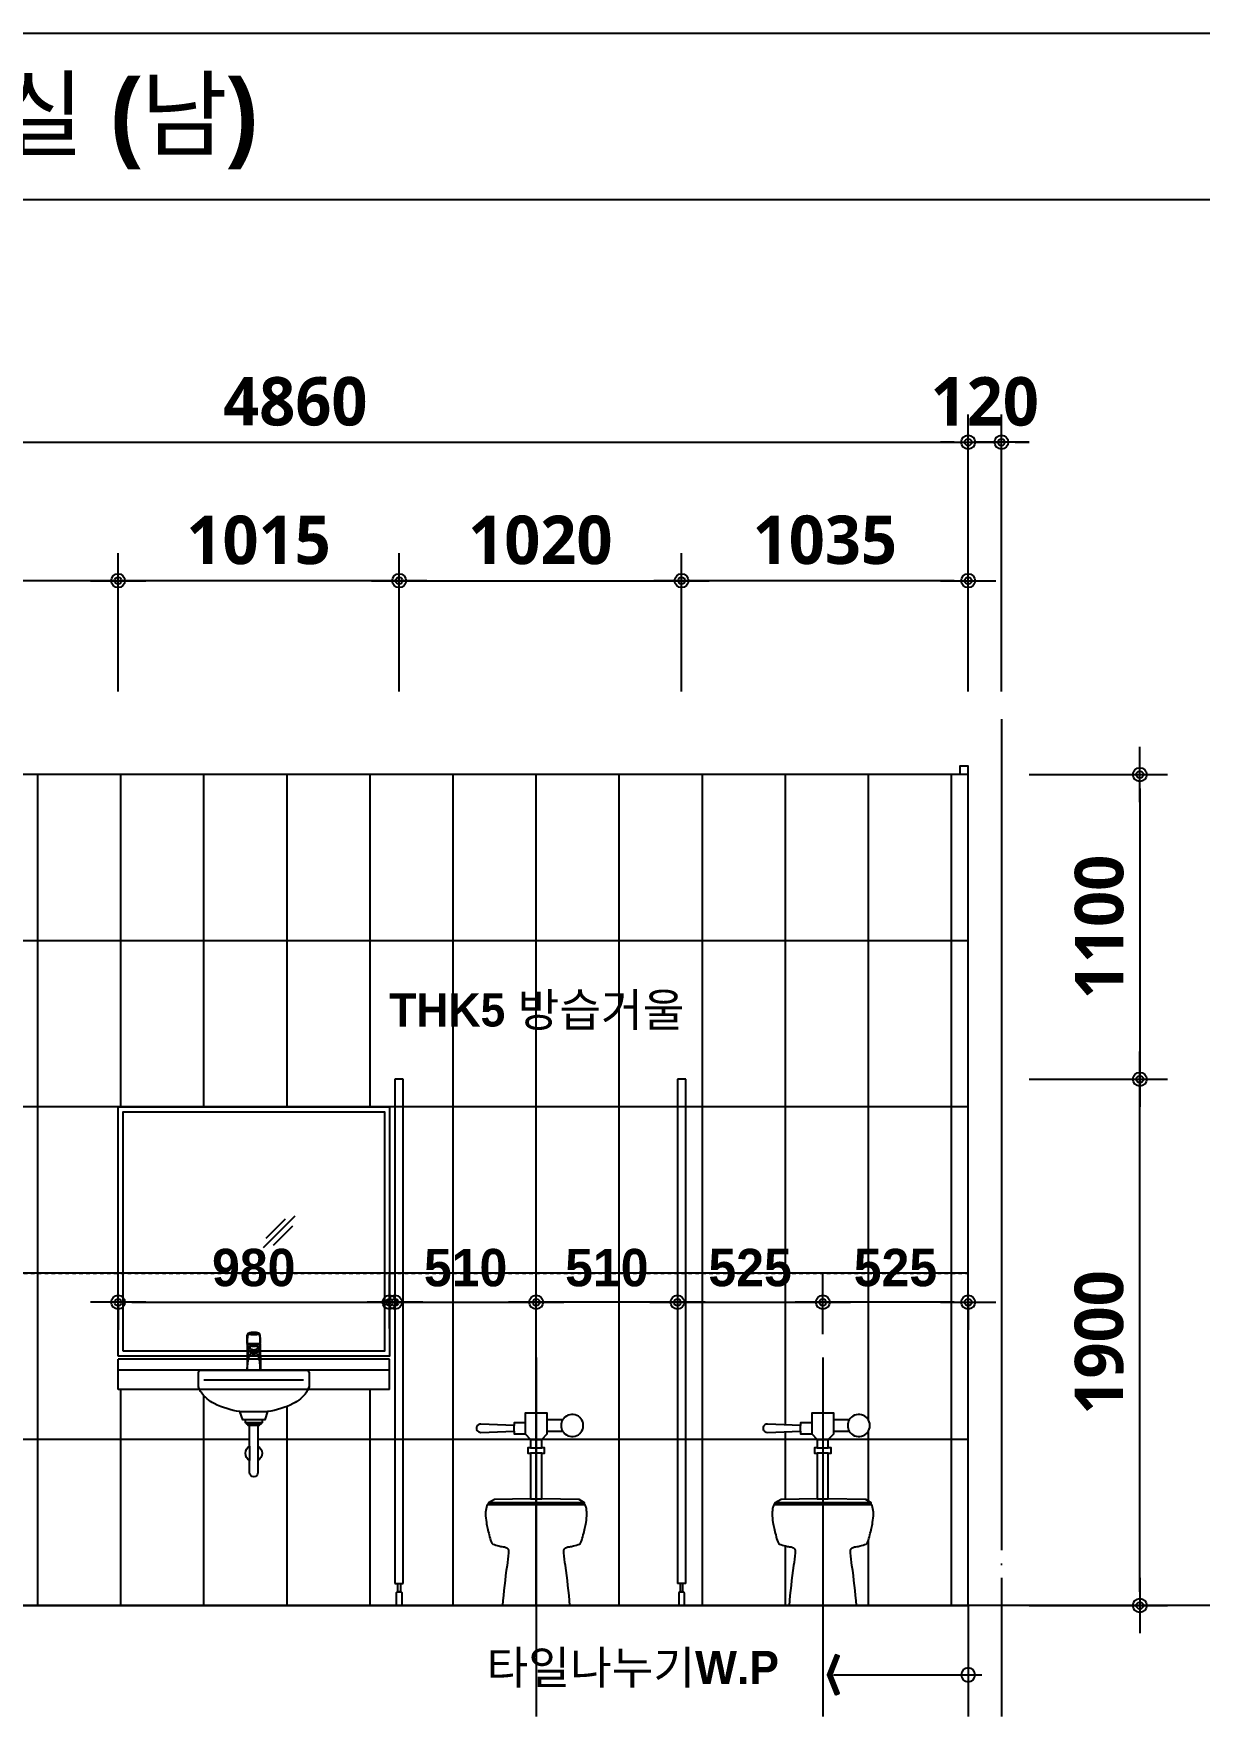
# Model space of a CAD drawing. Header units: millimetres. Extents: x 0 to 336000, y 0 to 30768.
# Drawn here: x 233006 to 237216, y 15250 to 21325 of the extents above; entities that cross this region are included whole.
import ezdxf
from ezdxf.enums import TextEntityAlignment as Align

# ---------------------------------------------------------------- set-up
doc = ezdxf.new("R2010")
doc.units = ezdxf.units.MM
doc.header["$LTSCALE"] = 50
doc.linetypes.add('CEN', pattern=[62, 60, -1, 0, -1])
doc.linetypes.add('HID', pattern=[0.5, 0.25, -0.25])
doc.layers.get('Defpoints').update_dxf_attribs({"color": 153})
for name, color, linetype in [('A-ANNO-DIM', 4, 'Continuous'), ('A-ANNO-GRA1', 7, 'Continuous'), ('A-ANNO-LEAD', 4, 'Continuous'), ('A-ANNO-SYMB', 7, 'Continuous'), ('A-ANNO-TEXT1', 7, 'Continuous'), ('A-CEN', 1, 'CEN'), ('A-FLOR-TOIL-ELE2', 4, 'Continuous'), ('A-FLOR-TOIL-TILE', 8, 'Continuous'), ('A-ST-AXIS-DIM', 7, 'Continuous'), ('CEN', 1, 'Continuous'), ('ELE2', 3, 'Continuous'), ('FUR', 4, 'Continuous'), ('HAT', 5, 'Continuous'), ('HID', 7, 'HID'), ('TO', 4, 'Continuous')]:
    doc.layers.add(name, color=color, linetype=linetype)
doc.layers.add('G(그리드1)', color=185, linetype='Continuous', plot=False)
doc.styles.add('2020음성 1차', font='나눔고딕Bold.ttf')
doc.styles.add('SH_진천_나눔', font='')
doc.styles.get('SH_진천_나눔').set_extended_font_data('NanumGothic', bold=True)
doc.dimstyles.new('SHP 50', dxfattribs={"dimscale": 50, "dimtxt": 3.5, "dimasz": 1, "dimexe": 2, "dimexo": 2, "dimgap": 1, "dimtad": 1, "dimdec": 0, "dimzin": 0, "dimdsep": 46, "dimtxsty": 'SH_진천_나눔', "dimblk": 'DIMDOT', "dimcen": 0.09, "dimclrd": 256, "dimclre": 256, "dimclrt": 3, "dimadec": 0, "dimazin": 1, "dimtfac": 1, "dimtdec": 0, "dimtix": 1, "dimtmove": 2, "dimatfit": 0, "dimldrblk": 'DIMDOT', "dimfxl": 1, "dimtolj": 1, "dimtzin": 0, "dimlwd": -1, "dimlwe": -1, "dimarcsym": 0})
doc.dimstyles.new('SHP 50내부', dxfattribs={"dimscale": 50, "dimtxt": 2.7, "dimasz": 1, "dimexe": 2, "dimexo": 2, "dimgap": 1, "dimtad": 1, "dimdec": 0, "dimzin": 0, "dimdsep": 46, "dimtxsty": '2020음성 1차', "dimblk": 'DIMDOT', "dimcen": 0.09, "dimclrd": 256, "dimclre": 256, "dimclrt": 3, "dimadec": 0, "dimazin": 1, "dimtfac": 1, "dimtdec": 0, "dimtix": 1, "dimtmove": 2, "dimatfit": 0, "dimldrblk": 'DIMDOT', "dimfxl": 1, "dimtolj": 1, "dimtzin": 0, "dimlwd": -1, "dimlwe": -1, "dimarcsym": 0})

# ---------------------------------------------------------------- blocks, each defined once
blk = doc.blocks.new('DIMDOT')
at = {"color": 0}
blk.add_line((-2, 0), (2, 0), dxfattribs=at)
for radius in [0.5, 0.25]:
    blk.add_circle((0, 0), radius, dxfattribs=at)
blk = doc.blocks.new('*D22283')
at = {"layer": 'A-ST-AXIS-DIM'}
for p, q in [((231521.3, 18950), (231521.3, 19950)), ((236381.3, 18950), (236381.3, 19950)), ((231571.3, 19850), (236331.3, 19850))]:
    blk.add_line(p, q, dxfattribs=at)
at = {"layer": 'Defpoints', "color": 0}
for p in [(236381.3, 19850), (231521.3, 18850), (236381.3, 18850)]:
    blk.add_point(p, dxfattribs=at)
at = {"layer": 'A-ST-AXIS-DIM', "linetype": 'ByBlock', "xscale": 50, "yscale": 50, "zscale": 50, "rotation": 180}
blk.add_blockref('DIMDOT', (231521.3, 19850), dxfattribs=at)
at = {"layer": 'A-ST-AXIS-DIM', "linetype": 'ByBlock', "xscale": 50, "yscale": 50, "zscale": 50}
blk.add_blockref('DIMDOT', (236381.3, 19850), dxfattribs=at)
at = {"layer": 'A-ST-AXIS-DIM', "color": 3, "insert": (233951.3, 19996.6), "char_height": 175, "attachment_point": 5, "style": 'SH_진천_나눔'}
blk.add_mtext('\\A1;4860', dxfattribs=at)
blk = doc.blocks.new('*D22284')
at = {"layer": 'A-ST-AXIS-DIM'}
for p, q in [((236381.3, 18950), (236381.3, 19950)), ((236501.3, 18950), (236501.3, 19950)), ((236331.3, 19850), (236281.3, 19850)), ((236381.3, 19850), (236501.3, 19850)), ((236551.3, 19850), (236601.3, 19850))]:
    blk.add_line(p, q, dxfattribs=at)
at = {"layer": 'Defpoints', "color": 0}
for p in [(236501.3, 19850), (236381.3, 18850), (236501.3, 18850)]:
    blk.add_point(p, dxfattribs=at)
at = {"layer": 'A-ST-AXIS-DIM', "linetype": 'ByBlock', "xscale": 50, "yscale": 50, "zscale": 50}
blk.add_blockref('DIMDOT', (236381.3, 19850), dxfattribs=at)
at = {"layer": 'A-ST-AXIS-DIM', "linetype": 'ByBlock', "xscale": 50, "yscale": 50, "zscale": 50, "rotation": 180}
blk.add_blockref('DIMDOT', (236501.3, 19850), dxfattribs=at)
at = {"layer": 'A-ST-AXIS-DIM', "color": 3, "insert": (236441.3, 19996.2), "char_height": 175, "attachment_point": 5, "style": 'SH_진천_나눔'}
blk.add_mtext('\\A1;120', dxfattribs=at)
blk = doc.blocks.new('*D22288')
at = {"layer": 'A-ST-AXIS-DIM'}
for p, q in [((236601.3, 17550), (237101.3, 17550)), ((237001.3, 15700), (237001.3, 17500)), ((236601.3, 15650), (237101.3, 15650))]:
    blk.add_line(p, q, dxfattribs=at)
at = {"layer": 'Defpoints', "color": 0}
for p in [(236501.3, 17550), (237001.3, 17550), (236501.3, 15650)]:
    blk.add_point(p, dxfattribs=at)
at = {"layer": 'A-ST-AXIS-DIM', "linetype": 'ByBlock', "xscale": 50, "yscale": 50, "zscale": 50}
for p, rotation in [((237001.3, 17550), 90), ((237001.3, 15650), 270)]:
    blk.add_blockref('DIMDOT', p, dxfattribs=dict(at, rotation=rotation))
at = {"layer": 'A-ST-AXIS-DIM', "color": 3, "insert": (236854.7, 16600), "char_height": 175, "attachment_point": 5, "rotation": 90, "style": 'SH_진천_나눔'}
blk.add_mtext('\\A1;1900', dxfattribs=at)
blk = doc.blocks.new('*D22289')
at = {"layer": 'A-ST-AXIS-DIM'}
for p, q in [((236601.3, 18650), (237101.3, 18650)), ((237001.3, 18600), (237001.3, 17600)), ((236601.3, 17550), (237101.3, 17550))]:
    blk.add_line(p, q, dxfattribs=at)
at = {"layer": 'Defpoints', "color": 0}
for p in [(236501.3, 18650), (236501.3, 17550), (237001.3, 17550)]:
    blk.add_point(p, dxfattribs=at)
at = {"layer": 'A-ST-AXIS-DIM', "linetype": 'ByBlock', "xscale": 50, "yscale": 50, "zscale": 50}
for p, rotation in [((237001.3, 18650), 90), ((237001.3, 17550), 270)]:
    blk.add_blockref('DIMDOT', p, dxfattribs=dict(at, rotation=rotation))
at = {"layer": 'A-ST-AXIS-DIM', "color": 3, "insert": (236855.3, 18100), "char_height": 175, "attachment_point": 5, "rotation": 90, "style": 'SH_진천_나눔'}
blk.add_mtext('\\A1;1100', dxfattribs=at)
blk = doc.blocks.new('*D22290')
at = {"layer": 'A-ST-AXIS-DIM'}
for p, q in [((231521.3, 18950), (231521.3, 19450)), ((233311.2, 18950), (233311.2, 19450)), ((233261.2, 19350), (231571.3, 19350))]:
    blk.add_line(p, q, dxfattribs=at)
at = {"layer": 'Defpoints', "color": 0}
for p in [(231521.3, 19350), (231521.3, 18850), (233311.2, 18850)]:
    blk.add_point(p, dxfattribs=at)
at = {"layer": 'A-ST-AXIS-DIM', "linetype": 'ByBlock', "xscale": 50, "yscale": 50, "zscale": 50, "rotation": 180}
blk.add_blockref('DIMDOT', (231521.3, 19350), dxfattribs=at)
at = {"layer": 'A-ST-AXIS-DIM', "linetype": 'ByBlock', "xscale": 50, "yscale": 50, "zscale": 50}
blk.add_blockref('DIMDOT', (233311.2, 19350), dxfattribs=at)
at = {"layer": 'A-ST-AXIS-DIM', "color": 3, "insert": (232416.2, 19496.6), "char_height": 175, "attachment_point": 5, "style": 'SH_진천_나눔'}
blk.add_mtext('\\A1;1790', dxfattribs=at)
blk = doc.blocks.new('*D22291')
at = {"layer": 'A-ST-AXIS-DIM'}
for p, q in [((235346.3, 18950), (235346.3, 19450)), ((236381.3, 18950), (236381.3, 19450)), ((236331.3, 19350), (235396.3, 19350))]:
    blk.add_line(p, q, dxfattribs=at)
at = {"layer": 'Defpoints', "color": 0}
for p in [(235346.3, 19350), (235346.3, 18850), (236381.3, 18850)]:
    blk.add_point(p, dxfattribs=at)
at = {"layer": 'A-ST-AXIS-DIM', "linetype": 'ByBlock', "xscale": 50, "yscale": 50, "zscale": 50, "rotation": 180}
blk.add_blockref('DIMDOT', (235346.3, 19350), dxfattribs=at)
at = {"layer": 'A-ST-AXIS-DIM', "linetype": 'ByBlock', "xscale": 50, "yscale": 50, "zscale": 50}
blk.add_blockref('DIMDOT', (236381.3, 19350), dxfattribs=at)
at = {"layer": 'A-ST-AXIS-DIM', "color": 3, "insert": (235863.8, 19496.6), "char_height": 175, "attachment_point": 5, "style": 'SH_진천_나눔'}
blk.add_mtext('\\A1;1035', dxfattribs=at)
blk = doc.blocks.new('ARROWX')
blk.add_lwpolyline([(-0.2, -0.5), (-0.293, -0.463), (-0.108, 0), (-0.293, 0.463), (-0.2, 0.5), (0, 0)], close=True)
for points in [[(-0.2, 0.5), (-0.293, 0.463), (0, 0), (-0.108, 0)], [(0, 0), (-0.108, 0), (-0.2, -0.5), (-0.293, -0.463)]]:
    blk.add_solid(points)
blk = doc.blocks.new('_CIDOTB')
at = {"color": 0, "linetype": 'ByBlock'}
blk.add_line((2, 0), (-1, 0), dxfattribs=at)
blk.add_circle((0, 0), 0.5, dxfattribs=at)
blk = doc.blocks.new('레버형 수도꼭지')
at = {"layer": 'TO'}
h = blk.add_hatch(dxfattribs=at)
h.set_pattern_fill('ANSI37', color=256, scale=10, style=0)
h.set_pattern_definition([(45, (123210.5049, 58331.802), (-0.8838834765, 0.8838834765), []), (135, (123210.5049, 58331.802), (-0.8838834765, -0.8838834765), [])])
edge = h.paths.add_edge_path()
edge.add_ellipse((-228340.9, -110347.7), major_axis=(14.3, 0), ratio=0.258819, start_angle=22.72884, end_angle=90, ccw=False)
edge.add_ellipse((-228340.9, -110344.9), major_axis=(14.3, 0), ratio=0.258819, start_angle=270, end_angle=337.27116, ccw=False)
edge.add_line((-228340.9, -110348.6), (-228340.9, -110344))
edge = h.paths.add_edge_path()
edge.add_ellipse((-228340.9, -110347.7), major_axis=(14.3, 0), ratio=0.258819, start_angle=90, end_angle=157.27116, ccw=False)
edge.add_line((-228340.9, -110344), (-228340.9, -110348.6))
edge.add_ellipse((-228340.9, -110344.9), major_axis=(14.3, 0), ratio=0.258819, start_angle=202.72884, end_angle=270, ccw=False)
for p, q in [((-228374.4, -110299.8), (-228375.2, -110435.5)), ((-228374.4, -110297.5), (-228374.4, -110260.3)), ((-228374.4, -110297.5), (-228307.3, -110297.5)), ((-228374.4, -110299.8), (-228307.3, -110299.8)), ((-228307.3, -110297.5), (-228307.3, -110260.3)), ((-228307.3, -110299.8), (-228306.6, -110435.5)), ((-228361.3, -110309.9), (-228361.3, -110311.5)), ((-228358, -110335.9), (-228358, -110344.3)), ((-228356.5, -110348.1), (-228357.9, -110344.8)), ((-228325.2, -110348.1), (-228323.8, -110344.8)), ((-228323.7, -110335.9), (-228323.7, -110344.3)), ((-228320.5, -110311.5), (-228320.5, -110309.9)), ((-228375.2, -110435.5), (-228306.6, -110435.5))]:
    blk.add_line(p, q, dxfattribs=at)
for centre, radius, start, end in [((-228350, -110260.3), 24.5, 157.78713, 180), ((-228362, -110255.4), 11.4, 104.55114, 157.78713), ((-228232.7, -110338), 142.9, 163.51478, 164.46946), ((-228340.9, -110337), 95.7, 75.44886, 104.55114), ((-228319.7, -110255.4), 11.4, 22.21287, 75.44886), ((-228449, -110338), 142.9, 15.53054, 16.48522), ((-228331.8, -110260.3), 24.5, 0, 22.21287)]:
    blk.add_arc(centre, radius, start, end, dxfattribs=at)
at = {"layer": 'TO', "extrusion": (0, 0, -1)}
for centre, major_axis, ratio, start_param, end_param in [((-228341.7, -110312.8), (-18.8, 5.9), 0.963674, 4.591114, 5.956008), ((-228360.6, -110309.9), (-0.625, 0.345), 0.985024, -0.521073, 0.03416), ((-228341.6, -110311.3), (19.7, 0), 0.087155, 1.571005, 3.055326), ((-228340.9, -110344.3), (17.1, 0), 0.258819, 3.034181, 6.390597), ((-228340.9, -110335.9), (17.1, 0), 0.258819, 3.141593, 6.283185), ((-228340.9, -110347.7), (-15.7, 0), 0.258819, 3.141593, 9.424778), ((-228340.9, -110347.7), (-14.3, 0), 0.258819, 3.141593, 9.424778), ((-228340.9, -110344.9), (-14.3, 0), 0.258819, 3.538286, 5.886492), ((-228340.1, -110311.3), (-19.7, 0), 0.087155, 3.227859, 4.712181), ((-228340, -110312.8), (18.8, 5.9), 0.963674, 0.327177, 1.692071), ((-228321.2, -110309.9), (0.625, 0.345), 0.985024, -0.020425, 0.521078)]:
    blk.add_ellipse(centre, major_axis=major_axis, ratio=ratio, start_param=start_param, end_param=end_param, dxfattribs=at)
at = {"layer": 'TO'}
for points, knots in [([(-228374.5, -110262.8), (-228374.5, -110262), (-228374.4, -110261.2), (-228374.3, -110259.2), (-228374.2, -110258), (-228373.7, -110254.9), (-228373.2, -110253.1), (-228371.1, -110248.5), (-228368.9, -110246.7), (-228363.1, -110245.8), (-228360.7, -110245.8), (-228355.7, -110246.2), (-228353.7, -110246.4), (-228349.9, -110246.7), (-228348.5, -110246.8), (-228345.1, -110247), (-228343, -110247.1), (-228340.9, -110247.1)], [0, 0, 0, 0, 0.055247, 0.055247, 0.141133, 0.141133, 0.312907, 0.312907, 0.656453, 0.656453, 0.828227, 0.828227, 0.914113, 0.914113, 0.957057, 0.957057, 1, 1, 1, 1]), ([(-228340.9, -110250.2), (-228342.6, -110250.2), (-228344.3, -110250.2), (-228347.2, -110250), (-228348.5, -110249.9), (-228351.9, -110249.6), (-228353.7, -110249.3), (-228358.4, -110248.6), (-228360.6, -110248.1), (-228366.3, -110247.5), (-228368.6, -110248.1), (-228371.2, -110252.8), (-228371.9, -110255), (-228373, -110261), (-228373.4, -110264.7), (-228373.9, -110273.3), (-228374.1, -110278.1), (-228374.3, -110285.8), (-228374.4, -110288.5), (-228374.4, -110292.3), (-228374.4, -110293.6), (-228374.5, -110295.8), (-228374.5, -110296.7), (-228374.5, -110297.1)], [0, 0, 0, 0, 0.03125, 0.03125, 0.0625, 0.0625, 0.125, 0.125, 0.25, 0.25, 0.5, 0.5, 0.625, 0.625, 0.75, 0.75, 0.875, 0.875, 0.9375, 0.9375, 0.96875, 0.96875, 1, 1, 1, 1]), ([(-228374.5, -110297.2), (-228374.5, -110296.7), (-228374.4, -110295.9), (-228374.4, -110293.9), (-228374.4, -110292.7), (-228374.3, -110289.1), (-228374.2, -110286.6), (-228373.9, -110279.2), (-228373.6, -110274.7), (-228372.9, -110266.5), (-228372.5, -110262.9), (-228371.3, -110256.9), (-228370.5, -110254.8), (-228368.7, -110251.7), (-228367.6, -110250.8), (-228365, -110249.8), (-228363.4, -110249.7), (-228359.7, -110250.1), (-228357.5, -110250.5), (-228353, -110251.3), (-228351.3, -110251.6), (-228348.1, -110252), (-228346.9, -110252.1), (-228344.2, -110252.3), (-228342.6, -110252.4), (-228340.9, -110252.4)], [0, 0, 0, 0, 0.03125, 0.03125, 0.0625, 0.0625, 0.125, 0.125, 0.25, 0.25, 0.375, 0.375, 0.5, 0.5, 0.625, 0.625, 0.75, 0.75, 0.875, 0.875, 0.9375, 0.9375, 0.96875, 0.96875, 1, 1, 1, 1]), ([(-228374, -110299.8), (-228373.9, -110301.9), (-228373.8, -110303.4), (-228373.7, -110306.5), (-228373.6, -110308.1), (-228373.4, -110312.6), (-228373.2, -110315.4), (-228372.7, -110320.5), (-228372.5, -110322.7), (-228372, -110326.5), (-228371.7, -110328), (-228371.1, -110330.1), (-228370.8, -110330.7), (-228370.2, -110330.9), (-228369.9, -110330.4), (-228369.1, -110327.9), (-228368.6, -110326.3), (-228365.8, -110318.8), (-228363.5, -110314.1), (-228361.3, -110309.9)], [0, 0, 0, 0, 0.03125, 0.03125, 0.0625, 0.0625, 0.125, 0.125, 0.1875, 0.1875, 0.25, 0.25, 0.3125, 0.3125, 0.375, 0.375, 0.5, 0.5, 1, 1, 1, 1]), ([(-228369.7, -110329.5), (-228369.8, -110329.7), (-228369.8, -110330), (-228370.1, -110330.4), (-228370.2, -110330.5), (-228370.7, -110330.4), (-228371, -110329.9), (-228371.9, -110326.8), (-228372.5, -110322.9), (-228373.1, -110315.4), (-228373.3, -110312.5), (-228373.6, -110308), (-228373.7, -110306.5), (-228373.8, -110303.4), (-228373.9, -110301.8), (-228374, -110299.8)], [0, 0, 0, 0, 0.054942, 0.054942, 0.140857, 0.140857, 0.312685, 0.312685, 0.656343, 0.656343, 0.828171, 0.828171, 0.914086, 0.914086, 1, 1, 1, 1]), ([(-228340.9, -110244.9), (-228343, -110244.9), (-228344.9, -110244.8), (-228348.1, -110244.6), (-228349.4, -110244.5), (-228353, -110244.2), (-228354.8, -110244), (-228358, -110243.8), (-228359.3, -110243.8), (-228361.7, -110243.8), (-228362.7, -110243.9), (-228364.4, -110244.2), (-228365.1, -110244.4), (-228365.7, -110244.6)], [0, 0, 0, 0, 0.10427, 0.10427, 0.20854, 0.20854, 0.417079, 0.417079, 0.625619, 0.625619, 0.834159, 0.834159, 1, 1, 1, 1]), ([(-228341.7, -110303.9), (-228346.6, -110304), (-228351.3, -110304.9), (-228356.8, -110306.7), (-228358.3, -110307.4), (-228359.4, -110308.1)], [0, 0, 0, 0, 0.632436, 0.632436, 1, 1, 1, 1]), ([(-228315.9, -110244.7), (-228316.6, -110244.4), (-228317.3, -110244.2), (-228320, -110243.7), (-228322.2, -110243.7), (-228327, -110244), (-228328.8, -110244.2), (-228332.4, -110244.5), (-228333.7, -110244.6), (-228336.9, -110244.8), (-228338.8, -110244.9), (-228340.9, -110244.9)], [0, 0, 0, 0, 0.176828, 0.176828, 0.588414, 0.588414, 0.794207, 0.794207, 0.897103, 0.897103, 1, 1, 1, 1]), ([(-228307.2, -110262.8), (-228307.2, -110262), (-228307.3, -110261.2), (-228307.4, -110259.2), (-228307.5, -110258), (-228308, -110254.9), (-228308.5, -110253.1), (-228310.7, -110248.5), (-228312.9, -110246.7), (-228318.7, -110245.8), (-228321, -110245.8), (-228326.1, -110246.2), (-228328, -110246.4), (-228331.8, -110246.7), (-228333.3, -110246.8), (-228336.7, -110247), (-228338.7, -110247.1), (-228340.9, -110247.1)], [0, 0, 0, 0, 0.055247, 0.055247, 0.141133, 0.141133, 0.312907, 0.312907, 0.656453, 0.656453, 0.828227, 0.828227, 0.914113, 0.914113, 0.957057, 0.957057, 1, 1, 1, 1]), ([(-228307.3, -110297.1), (-228307.2, -110296.6), (-228307.3, -110295.8), (-228307.3, -110293.7), (-228307.3, -110292.4), (-228307.4, -110288.7), (-228307.4, -110286), (-228307.6, -110278.3), (-228307.8, -110273.5), (-228308.4, -110265), (-228308.7, -110261.2), (-228309.8, -110255.1), (-228310.5, -110252.9), (-228312.2, -110249.7), (-228313.3, -110248.8), (-228315.8, -110247.8), (-228317.3, -110247.7), (-228321.1, -110248.1), (-228323.4, -110248.6), (-228328.1, -110249.3), (-228329.8, -110249.6), (-228333.3, -110249.9), (-228334.6, -110250), (-228337.5, -110250.2), (-228339.1, -110250.2), (-228340.9, -110250.2)], [0, 0, 0, 0, 0.029977, 0.029977, 0.061268, 0.061268, 0.12385, 0.12385, 0.249014, 0.249014, 0.374179, 0.374179, 0.499343, 0.499343, 0.624507, 0.624507, 0.749671, 0.749671, 0.874836, 0.874836, 0.937418, 0.937418, 0.968709, 0.968709, 1, 1, 1, 1]), ([(-228340.9, -110252.4), (-228339.2, -110252.4), (-228337.6, -110252.3), (-228334.8, -110252.1), (-228333.6, -110252), (-228330.4, -110251.6), (-228328.8, -110251.3), (-228324.3, -110250.5), (-228322.1, -110250.1), (-228316.5, -110249.5), (-228314, -110250.1), (-228311.2, -110254.7), (-228310.5, -110256.9), (-228309.3, -110262.7), (-228308.8, -110266.3), (-228308.1, -110274.6), (-228307.8, -110279.1), (-228307.6, -110286.5), (-228307.5, -110289.1), (-228307.4, -110292.7), (-228307.4, -110293.9), (-228307.3, -110295.9), (-228307.3, -110296.7), (-228307.3, -110297.2)], [0, 0, 0, 0, 0.03125, 0.03125, 0.0625, 0.0625, 0.125, 0.125, 0.25, 0.25, 0.5, 0.5, 0.625, 0.625, 0.75, 0.75, 0.875, 0.875, 0.9375, 0.9375, 0.96875, 0.96875, 1, 1, 1, 1]), ([(-228322.4, -110308), (-228323.5, -110307.4), (-228325, -110306.6), (-228330.4, -110304.8), (-228335.1, -110304), (-228340.1, -110303.9)], [0, 0, 0, 0, 0.361277, 0.361277, 1, 1, 1, 1]), ([(-228320.5, -110309.9), (-228318.2, -110314.1), (-228315.9, -110318.7), (-228313.2, -110326.3), (-228312.6, -110327.8), (-228311.8, -110330.4), (-228311.5, -110330.9), (-228310.9, -110330.7), (-228310.6, -110330.1), (-228309.8, -110326.9), (-228309.2, -110323.1), (-228308.6, -110315.4), (-228308.4, -110312.6), (-228308.1, -110308.1), (-228308, -110306.6), (-228307.9, -110303.4), (-228307.8, -110301.8), (-228307.7, -110299.8)], [0, 0, 0, 0, 0.5, 0.5, 0.625, 0.625, 0.6875, 0.6875, 0.75, 0.75, 0.875, 0.875, 0.9375, 0.9375, 0.96875, 0.96875, 1, 1, 1, 1]), ([(-228307.7, -110299.8), (-228307.8, -110301.8), (-228307.9, -110303.4), (-228308.1, -110306.5), (-228308.1, -110308), (-228308.4, -110312.4), (-228308.6, -110315.2), (-228309.3, -110322.8), (-228309.8, -110326.7), (-228310.7, -110329.8), (-228311, -110330.4), (-228311.6, -110330.5), (-228311.8, -110330.2), (-228312, -110329.6)], [0, 0, 0, 0, 0.086304, 0.086304, 0.172607, 0.172607, 0.345214, 0.345214, 0.690429, 0.690429, 0.863036, 0.863036, 1, 1, 1, 1]), ([(-228361.4, -110313), (-228362.9, -110317.8), (-228364.4, -110322.3), (-228366.2, -110327.8), (-228366.6, -110328.8), (-228367.4, -110330.9), (-228367.8, -110331.9), (-228368.9, -110335.8), (-228369.6, -110339.3), (-228370.9, -110348.4), (-228371.5, -110354.1), (-228372.6, -110366.9), (-228373, -110374.1), (-228373.8, -110389.9), (-228374.1, -110398.5), (-228374.4, -110411.9), (-228374.5, -110416.5), (-228374.6, -110423.5), (-228374.6, -110425.8), (-228374.7, -110430.4), (-228374.7, -110432.7), (-228374.7, -110435)], [0, 0, 0, 0, 0.25, 0.25, 0.3125, 0.3125, 0.375, 0.375, 0.5, 0.5, 0.625, 0.625, 0.75, 0.75, 0.875, 0.875, 0.9375, 0.9375, 0.96875, 0.96875, 1, 1, 1, 1]), ([(-228374.3, -110435.1), (-228374.2, -110433.3), (-228374.2, -110431.5), (-228374, -110428), (-228373.8, -110426.3), (-228373.4, -110421.1), (-228373.1, -110417.6), (-228372.2, -110407.4), (-228371.5, -110400.8), (-228369.8, -110388.6), (-228368.8, -110382.9), (-228366.5, -110372.8), (-228365.2, -110368.3), (-228362.6, -110360.5), (-228361.2, -110357.1), (-228358.3, -110352.2), (-228356.9, -110350.5), (-228355.6, -110349.2)], [0, 0, 0, 0, 0.0404138, 0.0404138, 0.0808277, 0.0808277, 0.1616554, 0.1616554, 0.3233107, 0.3233107, 0.4849661, 0.4849661, 0.6466214, 0.6466214, 0.8082768, 0.8082768, 0.9542949, 0.9542949, 0.9542949, 0.9542949]), ([(-228369.9, -110330.1), (-228369.9, -110330.1), (-228369.9, -110330.1), (-228369.8, -110329.9), (-228369.7, -110329.5), (-228369.5, -110328.9), (-228369.2, -110327.9), (-228368.8, -110326.8), (-228368.2, -110325.1), (-228367.5, -110323.2), (-228366.6, -110320.9), (-228365.6, -110318.5), (-228364.5, -110316.2), (-228363.4, -110313.8), (-228362.3, -110311.6), (-228361.5, -110310.2), (-228361.2, -110309.6)], [0, 0, 0, 0, 0.008544, 0.024611, 0.042457, 0.061431, 0.092477, 0.143193, 0.194133, 0.291303, 0.393966, 0.504737, 0.622577, 0.748222, 0.885676, 1, 1, 1, 1]), ([(-228361.3, -110311.5), (-228361.3, -110311.7), (-228361.3, -110311.8), (-228361.3, -110311.9), (-228361.3, -110312.1), (-228361.3, -110312.2), (-228361.3, -110312.4), (-228361.3, -110312.6), (-228361.3, -110312.7), (-228361.3, -110312.8), (-228361.3, -110312.9), (-228361.4, -110313), (-228361.4, -110313)], [0, 0, 0, 0, 0.175016, 0.175016, 0.175016, 0.450335, 0.450335, 0.450335, 0.724932, 0.724932, 0.724932, 1, 1, 1, 1]), ([(-228361.3, -110309.9), (-228360.9, -110309.2), (-228358.6, -110307.9), (-228351.6, -110305.6), (-228346.7, -110304.8), (-228341.7, -110304.7)], [0, 0, 0, 0, 0.5, 0.5, 1, 1, 1, 1]), ([(-228361.2, -110309.6), (-228361.2, -110309.5), (-228361.1, -110309.4), (-228360.8, -110309.1), (-228360.4, -110308.7), (-228359.9, -110308.3), (-228359.6, -110308.1), (-228359.5, -110308.1)], [0, 0, 0, 0, 0.059607, 0.291171, 0.606391, 0.932673, 1, 1, 1, 1]), ([(-228340.1, -110304.7), (-228335, -110304.8), (-228330.1, -110305.6), (-228323.1, -110307.9), (-228320.9, -110309.2), (-228320.5, -110309.9)], [0, 0, 0, 0, 0.5, 0.5, 1, 1, 1, 1]), ([(-228326.2, -110349.2), (-228324.8, -110350.5), (-228323.5, -110352.1), (-228320.6, -110356.9), (-228319.2, -110360.2), (-228316.6, -110368.1), (-228315.3, -110372.6), (-228313, -110382.7), (-228312, -110388.3), (-228310.3, -110400.6), (-228309.5, -110407.2), (-228308.6, -110417.5), (-228308.3, -110421), (-228307.9, -110426.2), (-228307.8, -110427.9), (-228307.6, -110431.4), (-228307.5, -110433.3), (-228307.4, -110435.1)], [0.047962, 0.047962, 0.047962, 0.047962, 0.1919518, 0.1919518, 0.3535615, 0.3535615, 0.5151711, 0.5151711, 0.6767807, 0.6767807, 0.8383904, 0.8383904, 0.9191952, 0.9191952, 0.9595976, 0.9595976, 1, 1, 1, 1]), ([(-228322.3, -110308.1), (-228322.2, -110308.1), (-228321.9, -110308.3), (-228321.4, -110308.6), (-228320.9, -110309.1), (-228320.7, -110309.3), (-228320.6, -110309.5), (-228320.6, -110309.6)], [0, 0, 0, 0, 0.069955, 0.366618, 0.668091, 0.949781, 1, 1, 1, 1]), ([(-228320.5, -110309.6), (-228320.3, -110310), (-228319.6, -110311.2), (-228318.5, -110313.4), (-228317.3, -110316), (-228316.2, -110318.4), (-228315.2, -110320.8), (-228314.3, -110323.1), (-228313.4, -110325.4), (-228312.8, -110327.3), (-228312.3, -110328.7), (-228312, -110329.5), (-228311.9, -110329.9), (-228311.8, -110330.1), (-228311.8, -110330.1), (-228311.8, -110330.1)], [0, 0, 0, 0, 0.080269, 0.228603, 0.371615, 0.492812, 0.604279, 0.709069, 0.806733, 0.896616, 0.944459, 0.967209, 0.984736, 0.999101, 1, 1, 1, 1]), ([(-228320.4, -110313), (-228320.4, -110313), (-228320.4, -110312.9), (-228320.4, -110312.8), (-228320.4, -110312.7), (-228320.4, -110312.6), (-228320.4, -110312.4), (-228320.5, -110312.2), (-228320.5, -110312.1), (-228320.5, -110311.9), (-228320.5, -110311.8), (-228320.5, -110311.7), (-228320.5, -110311.5)], [0, 0, 0, 0, 0.275354, 0.275354, 0.275354, 0.550753, 0.550753, 0.550753, 0.825533, 0.825533, 0.825533, 1, 1, 1, 1]), ([(-228307, -110435), (-228307, -110432.7), (-228307, -110430.5), (-228307.1, -110425.9), (-228307.1, -110423.6), (-228307.2, -110416.8), (-228307.3, -110412.3), (-228307.6, -110399), (-228307.9, -110390.5), (-228308.7, -110375), (-228309.1, -110367.8), (-228310.2, -110354.9), (-228310.8, -110349.3), (-228312.1, -110340), (-228312.8, -110336.3), (-228313.9, -110332.2), (-228314.3, -110331.2), (-228315, -110329), (-228315.4, -110328), (-228317.3, -110322.5), (-228318.9, -110317.8), (-228320.4, -110313)], [0, 0, 0, 0, 0.03125, 0.03125, 0.0625, 0.0625, 0.125, 0.125, 0.25, 0.25, 0.375, 0.375, 0.5, 0.5, 0.625, 0.625, 0.6875, 0.6875, 0.75, 0.75, 1, 1, 1, 1])]:
    blk.add_open_spline(points, degree=3, knots=knots, dxfattribs=at)
for points, degree in [([(-228340.1, -110303.9), (-228340.6, -110303.9), (-228341.1, -110303.9), (-228341.7, -110303.9)], 3), ([(-228341.7, -110304.7), (-228341.1, -110304.7), (-228340.6, -110304.7), (-228340.1, -110304.7)], 3), ([(-228340.1, -110313.1), (-228340.6, -110313.1), (-228341.1, -110313.1), (-228341.6, -110313.1)], 3), ([(-228311.8, -110330.1), (-228311.8, -110330.2)], 1), ([(-228374.6, -110435), (-228374.6, -110421.3)], 1), ([(-228307.2, -110421), (-228307.1, -110435)], 1)]:
    blk.add_open_spline(points, degree=degree, dxfattribs=at)
blk = doc.blocks.new('*D22293')
at = {"layer": 'A-ANNO-DIM'}
for p, q in [((234291.2, 16650), (234291.2, 16845)), ((233311.2, 16750), (233311.2, 16645)), ((233361.2, 16745), (234241.2, 16745))]:
    blk.add_line(p, q, dxfattribs=at)
at = {"layer": 'Defpoints', "color": 0}
for p in [(233311.2, 16850), (234291.2, 16745), (234291.2, 16550)]:
    blk.add_point(p, dxfattribs=at)
at = {"layer": 'A-ANNO-DIM', "linetype": 'ByBlock', "xscale": 50, "yscale": 50, "zscale": 50, "rotation": 180}
blk.add_blockref('DIMDOT', (233311.2, 16745), dxfattribs=at)
at = {"layer": 'A-ANNO-DIM', "linetype": 'ByBlock', "xscale": 50, "yscale": 50, "zscale": 50}
blk.add_blockref('DIMDOT', (234291.2, 16745), dxfattribs=at)
at = {"layer": 'A-ANNO-DIM', "color": 3, "insert": (233801.2, 16869.5), "char_height": 135, "attachment_point": 5, "style": '2020음성 1차'}
blk.add_mtext('\\A1;980', dxfattribs=at)
blk = doc.blocks.new('*D22294')
at = {"layer": 'A-ANNO-DIM'}
for p, q in [((235856.3, 16629.7), (235856.3, 16845)), ((236331.3, 16745), (235906.3, 16745)), ((236381.3, 16750), (236381.3, 16645))]:
    blk.add_line(p, q, dxfattribs=at)
at = {"layer": 'Defpoints', "color": 0}
for p in [(236381.3, 16850), (235856.3, 16745), (235856.3, 16529.7)]:
    blk.add_point(p, dxfattribs=at)
at = {"layer": 'A-ANNO-DIM', "linetype": 'ByBlock', "xscale": 50, "yscale": 50, "zscale": 50, "rotation": 180}
blk.add_blockref('DIMDOT', (235856.3, 16745), dxfattribs=at)
at = {"layer": 'A-ANNO-DIM', "linetype": 'ByBlock', "xscale": 50, "yscale": 50, "zscale": 50}
blk.add_blockref('DIMDOT', (236381.3, 16745), dxfattribs=at)
at = {"layer": 'A-ANNO-DIM', "color": 3, "insert": (236118.8, 16869.4), "char_height": 135, "attachment_point": 5, "style": '2020음성 1차'}
blk.add_mtext('\\A1;525', dxfattribs=at)
blk = doc.blocks.new('*D22295')
at = {"layer": 'A-ANNO-DIM'}
for p, q in [((235856.3, 16650.9), (235856.3, 16845)), ((235331.3, 16761.8), (235331.3, 16645)), ((235381.3, 16745), (235806.3, 16745))]:
    blk.add_line(p, q, dxfattribs=at)
at = {"layer": 'Defpoints', "color": 0}
for p in [(235331.3, 16861.8), (235856.3, 16745), (235856.3, 16550.9)]:
    blk.add_point(p, dxfattribs=at)
at = {"layer": 'A-ANNO-DIM', "linetype": 'ByBlock', "xscale": 50, "yscale": 50, "zscale": 50, "rotation": 180}
blk.add_blockref('DIMDOT', (235331.3, 16745), dxfattribs=at)
at = {"layer": 'A-ANNO-DIM', "linetype": 'ByBlock', "xscale": 50, "yscale": 50, "zscale": 50}
blk.add_blockref('DIMDOT', (235856.3, 16745), dxfattribs=at)
at = {"layer": 'A-ANNO-DIM', "color": 3, "insert": (235593.8, 16869.4), "char_height": 135, "attachment_point": 5, "style": '2020음성 1차'}
blk.add_mtext('\\A1;525', dxfattribs=at)
blk = doc.blocks.new('*D22296')
at = {"layer": 'A-ANNO-DIM'}
for p, q in [((234821.3, 16626.7), (234821.3, 16845)), ((235281.3, 16745), (234871.3, 16745)), ((235331.3, 16737.8), (235331.3, 16645))]:
    blk.add_line(p, q, dxfattribs=at)
at = {"layer": 'Defpoints', "color": 0}
for p in [(235331.3, 16837.8), (234821.3, 16745), (234821.3, 16526.7)]:
    blk.add_point(p, dxfattribs=at)
at = {"layer": 'A-ANNO-DIM', "linetype": 'ByBlock', "xscale": 50, "yscale": 50, "zscale": 50, "rotation": 180}
blk.add_blockref('DIMDOT', (234821.3, 16745), dxfattribs=at)
at = {"layer": 'A-ANNO-DIM', "linetype": 'ByBlock', "xscale": 50, "yscale": 50, "zscale": 50}
blk.add_blockref('DIMDOT', (235331.3, 16745), dxfattribs=at)
at = {"layer": 'A-ANNO-DIM', "color": 3, "insert": (235076.3, 16869.2), "char_height": 135, "attachment_point": 5, "style": '2020음성 1차'}
blk.add_mtext('\\A1;510', dxfattribs=at)
blk = doc.blocks.new('*D22297')
at = {"layer": 'A-ANNO-DIM'}
for p, q in [((234821.3, 16626.7), (234821.3, 16845)), ((234311.3, 16737.8), (234311.3, 16645)), ((234361.3, 16745), (234771.3, 16745))]:
    blk.add_line(p, q, dxfattribs=at)
at = {"layer": 'Defpoints', "color": 0}
for p in [(234311.3, 16837.8), (234821.3, 16745), (234821.3, 16526.7)]:
    blk.add_point(p, dxfattribs=at)
at = {"layer": 'A-ANNO-DIM', "linetype": 'ByBlock', "xscale": 50, "yscale": 50, "zscale": 50, "rotation": 180}
blk.add_blockref('DIMDOT', (234311.3, 16745), dxfattribs=at)
at = {"layer": 'A-ANNO-DIM', "linetype": 'ByBlock', "xscale": 50, "yscale": 50, "zscale": 50}
blk.add_blockref('DIMDOT', (234821.3, 16745), dxfattribs=at)
at = {"layer": 'A-ANNO-DIM', "color": 3, "insert": (234566.3, 16869.2), "char_height": 135, "attachment_point": 5, "style": '2020음성 1차'}
blk.add_mtext('\\A1;510', dxfattribs=at)
blk = doc.blocks.new('*D22298')
at = {"layer": 'A-ST-AXIS-DIM'}
for p, q in [((234326.3, 18950), (234326.3, 19450)), ((235346.3, 18950), (235346.3, 19450)), ((234376.3, 19350), (235296.3, 19350))]:
    blk.add_line(p, q, dxfattribs=at)
at = {"layer": 'Defpoints', "color": 0}
for p in [(235346.3, 19350), (234326.3, 18850), (235346.3, 18850)]:
    blk.add_point(p, dxfattribs=at)
at = {"layer": 'A-ST-AXIS-DIM', "linetype": 'ByBlock', "xscale": 50, "yscale": 50, "zscale": 50, "rotation": 180}
blk.add_blockref('DIMDOT', (234326.3, 19350), dxfattribs=at)
at = {"layer": 'A-ST-AXIS-DIM', "linetype": 'ByBlock', "xscale": 50, "yscale": 50, "zscale": 50}
blk.add_blockref('DIMDOT', (235346.3, 19350), dxfattribs=at)
at = {"layer": 'A-ST-AXIS-DIM', "color": 3, "insert": (234836.3, 19496.2), "char_height": 175, "attachment_point": 5, "style": 'SH_진천_나눔'}
blk.add_mtext('\\A1;1020', dxfattribs=at)
blk = doc.blocks.new('*D22299')
at = {"layer": 'A-ST-AXIS-DIM'}
for p, q in [((233311.2, 18950), (233311.2, 19450)), ((234326.3, 18950), (234326.3, 19450)), ((234276.3, 19350), (233361.2, 19350))]:
    blk.add_line(p, q, dxfattribs=at)
at = {"layer": 'Defpoints', "color": 0}
for p in [(233311.2, 19350), (233311.2, 18850), (234326.3, 18850)]:
    blk.add_point(p, dxfattribs=at)
at = {"layer": 'A-ST-AXIS-DIM', "linetype": 'ByBlock', "xscale": 50, "yscale": 50, "zscale": 50, "rotation": 180}
blk.add_blockref('DIMDOT', (233311.2, 19350), dxfattribs=at)
at = {"layer": 'A-ST-AXIS-DIM', "linetype": 'ByBlock', "xscale": 50, "yscale": 50, "zscale": 50}
blk.add_blockref('DIMDOT', (234326.3, 19350), dxfattribs=at)
at = {"layer": 'A-ST-AXIS-DIM', "color": 3, "insert": (233818.7, 19496.2), "char_height": 175, "attachment_point": 5, "style": 'SH_진천_나눔'}
blk.add_mtext('\\A1;1015', dxfattribs=at)

msp = doc.modelspace()

# ---------------------------------------------------------------- linework, layer by layer
at = {"layer": 'A-ANNO-GRA1'}
for p, q in [((245900, 21325), (228762.6, 21325)), ((245900, 20725), (228762.6, 20725))]:
    msp.add_line(p, q, dxfattribs=at)
at = {"layer": 'A-ANNO-LEAD'}
msp.add_lwpolyline([(233686.5, 17368.4, 0, 40, 0), (233753.3, 17468.1, 0, 0, 0), (233975.3, 17799.1, 0, 0, 0), (234225.3, 17799.1, 0, 0, 0)], format="xyseb", dxfattribs=at)
at = {"layer": 'A-ANNO-SYMB'}
msp.add_line((235895.2, 15400), (236281.3, 15400), dxfattribs=at)
at = {"layer": 'A-CEN'}
msp.add_line((236501.3, 18850), (236501.3, 15250), dxfattribs=at)
at = {"layer": 'A-FLOR-TOIL-ELE2'}
for p, q in [((234741.3, 16280), (234741.3, 16300)), ((234781.3, 16310), (234781.3, 16270)), ((234861.3, 16280), (234861.3, 16320)), ((235776.3, 16280), (235776.3, 16300)), ((235816.3, 16310), (235816.3, 16270)), ((235896.3, 16280), (235896.3, 16320)), ((234801.3, 16250), (234841.3, 16250)), ((235836.3, 16250), (235876.3, 16250)), ((234801.3, 16220), (234841.3, 16220)), ((234841.3, 16200), (234801.3, 16200)), ((235836.3, 16220), (235876.3, 16220)), ((235876.3, 16200), (235836.3, 16200)), ((234646.3, 16015), (234996.3, 16015)), ((235681.3, 16015), (236031.3, 16015))]:
    msp.add_line(p, q, dxfattribs=at)
for points in [[(234942.8, 15650, 0.018013), (234926.7, 15794, -0.014946), (234921.3, 15840, -0.021871), (234921.1, 15845.3, -0.025061), (234921.3, 15850, -0.172989), (234923.6, 15855, -0.10143), (234931.3, 15860, -0.075334), (234941, 15862.3, 0.047959), (234956.3, 15865, 0.027137), (234977.6, 15872.2, 0.13271), (234981.3, 15875, 0.085403), (234983.9, 15879.9, 0.018228), (234991.3, 15905, 0.007545), (234997, 15929.1, 0.008798), (235001.3, 15950, 0.045901), (235004.2, 15981.9, 0.063236), (235001.3, 16005, 0.052809), (234997.9, 16014, 0.284079), (234996.3, 16015), (234996.2, 16020.9), (234977, 16032.4), (234841.3, 16034.9), (234841.3, 16200), (234851.3, 16200), (234851.3, 16220), (234841.3, 16220), (234841.3, 16250), (234861.3, 16270), (234861.3, 16280), (234916.7, 16280, 3.732051), (234916.7, 16320), (234861.3, 16320), (234861.3, 16345), (234781.3, 16345), (234781.3, 16310), (234741.3, 16310), (234741.3, 16300), (234621.3, 16305, 1.042534), (234621.3, 16275), (234741.3, 16280), (234741.3, 16270), (234781.3, 16270), (234801.3, 16250), (234801.3, 16220), (234791.3, 16220), (234791.3, 16200), (234801.3, 16200), (234801.3, 16034.9), (234670.9, 16032.4), (234649.1, 16020.9), (234646.3, 16015, 0.284079), (234644.7, 16014, 0.052809), (234641.3, 16005, 0.063236), (234638.4, 15981.9, 0.045901), (234641.3, 15950, 0.008798), (234645.5, 15929.1, 0.007545), (234651.3, 15905, 0.018228), (234658.6, 15879.9, 0.085403), (234661.3, 15875, 0.13271), (234665, 15872.2, 0.027137), (234686.3, 15865, 0.047959), (234701.6, 15862.3, -0.075334), (234711.3, 15860, -0.10143), (234718.9, 15855, -0.172989), (234721.3, 15850, -0.025061), (234721.5, 15845.3, -0.021871), (234721.3, 15840, -0.014946), (234715.9, 15794, 0.018013), (234699.8, 15650)], [(235977.8, 15650, 0.018013), (235961.7, 15794, -0.014946), (235956.3, 15840, -0.021871), (235956.1, 15845.3, -0.025061), (235956.3, 15850, -0.172989), (235958.6, 15855, -0.10143), (235966.3, 15860, -0.075334), (235976, 15862.3, 0.047959), (235991.3, 15865, 0.027137), (236012.6, 15872.2, 0.13271), (236016.3, 15875, 0.085403), (236018.9, 15879.9, 0.018228), (236026.3, 15905, 0.007545), (236032, 15929.1, 0.008798), (236036.3, 15950, 0.045901), (236039.2, 15981.9, 0.063236), (236036.3, 16005, 0.052809), (236032.9, 16014, 0.284079), (236031.3, 16015), (236031.2, 16020.9), (236012, 16032.4), (235876.3, 16034.9), (235876.3, 16200), (235886.3, 16200), (235886.3, 16220), (235876.3, 16220), (235876.3, 16250), (235896.3, 16270), (235896.3, 16280), (235951.7, 16280, 3.732051), (235951.7, 16320), (235896.3, 16320), (235896.3, 16345), (235816.3, 16345), (235816.3, 16310), (235776.3, 16310), (235776.3, 16300), (235656.3, 16305, 1.042534), (235656.3, 16275), (235776.3, 16280), (235776.3, 16270), (235816.3, 16270), (235836.3, 16250), (235836.3, 16220), (235826.3, 16220), (235826.3, 16200), (235836.3, 16200), (235836.3, 16034.9), (235705.9, 16032.4), (235684.1, 16020.9), (235681.3, 16015, 0.284079), (235679.7, 16014, 0.052809), (235676.3, 16005, 0.063236), (235673.4, 15981.9, 0.045901), (235676.3, 15950, 0.008798), (235680.5, 15929.1, 0.007545), (235686.3, 15905, 0.018228), (235693.6, 15879.9, 0.085403), (235696.3, 15875, 0.13271), (235700, 15872.2, 0.027137), (235721.3, 15865, 0.047959), (235736.6, 15862.3, -0.075334), (235746.3, 15860, -0.10143), (235753.9, 15855, -0.172989), (235756.3, 15850, -0.025061), (235756.5, 15845.3, -0.021871), (235756.3, 15840, -0.014946), (235750.9, 15794, 0.018013), (235734.8, 15650)]]:
    msp.add_lwpolyline(points, format="xyb", close=True, dxfattribs=at)
for points in [[(234996.2, 16020.9), (234649.1, 16020.9)], [(234801.3, 16034.9), (234822.7, 16035.3), (234841.3, 16034.9)], [(236031.2, 16020.9), (235684.1, 16020.9)], [(235836.3, 16034.9), (235857.7, 16035.3), (235876.3, 16034.9)]]:
    msp.add_lwpolyline(points, dxfattribs=at)
for centre in [(234951.3, 16300), (235986.3, 16300)]:
    msp.add_arc(centre, 40, 150, 210, dxfattribs=at)
at = {"layer": 'A-FLOR-TOIL-TILE'}
for p, q in [((236381.3, 18650), (231521.3, 18650)), ((233021.3, 15650), (233021.3, 18650)), ((233321.3, 17450), (233321.3, 18650)), ((233621.3, 17450), (233621.3, 18650)), ((233921.3, 17450), (233921.3, 18650)), ((234221.3, 17450), (234221.3, 18650)), ((234521.3, 15650), (234521.3, 18650)), ((234821.3, 15650), (234821.3, 18650)), ((235121.3, 15650), (235121.3, 18650)), ((235421.3, 15650), (235421.3, 18650)), ((235721.3, 16302.3), (235721.3, 18650)), ((236021.3, 16319.4), (236021.3, 18650)), ((236321.3, 15650), (236321.3, 18650)), ((236381.3, 18050), (231521.3, 18050)), ((236381.3, 17450), (232891.3, 17450)), ((236381.3, 16850), (231521.3, 16850)), ((233321.3, 15650), (233321.3, 16430)), ((233621.3, 15650), (233621.3, 16407.4)), ((234221.3, 15650), (234221.3, 16430)), ((233921.3, 15650), (233921.3, 16369.1)), ((233786.2, 16250), (232891.3, 16250)), ((236381.3, 16250), (233816.2, 16250)), ((235721.3, 16032.7), (235721.3, 16277.7)), ((236021.3, 16026.8), (236021.3, 16280.6)), ((235721.3, 15650), (235721.3, 15865)), ((236021.3, 15650), (236021.3, 15887.3))]:
    msp.add_line(p, q, dxfattribs=at)
at = {"layer": 'CEN'}
for p, q in [((234821.3, 16545), (234821.3, 15250)), ((235856.3, 16545), (235856.3, 15250)), ((236381.3, 15650), (236381.3, 15250))]:
    msp.add_line(p, q, dxfattribs=at)
at = {"layer": 'ELE2'}
msp.add_lwpolyline([(236381.3, 18650), (236381.3, 18680), (236351.3, 18680), (236351.3, 18650), (231551.3, 18650), (231551.3, 18680), (231521.3, 18680), (231521.3, 18650), (231521.3, 15650), (236381.3, 15650)], close=True, dxfattribs=at)
at = {"layer": 'FUR'}
for p, q in [((234341.3, 17550), (234311.3, 17550)), ((234311.3, 17550), (234311.3, 15730)), ((234341.3, 15730), (234341.3, 17550)), ((235361.3, 17550), (235331.3, 17550)), ((235331.3, 17550), (235331.3, 15730)), ((235361.3, 15730), (235361.3, 17550)), ((234311.3, 15730), (234341.3, 15730)), ((235361.3, 15730), (235331.3, 15730))]:
    msp.add_line(p, q, dxfattribs=at)
for points in [[(234326.3, 15650), (234316.3, 15650), (234316.3, 15695, -0.414214), (234321.3, 15700), (234331.3, 15700, -0.414214), (234336.3, 15695), (234336.3, 15650)], [(235346.3, 15650), (235356.3, 15650), (235356.3, 15695, 0.414214), (235351.3, 15700), (235341.3, 15700, 0.414214), (235336.3, 15695), (235336.3, 15650)]]:
    msp.add_lwpolyline(points, format="xyb", close=True, dxfattribs=at)
for points in [[(234331.3, 15700), (234321.3, 15700), (234321.3, 15730), (234331.3, 15730)], [(235341.3, 15700), (235351.3, 15700), (235351.3, 15730), (235341.3, 15730)]]:
    msp.add_lwpolyline(points, close=True, dxfattribs=at)
at = {"layer": 'G(그리드1)'}
msp.add_line((246500, 15650), (228762.6, 15650), dxfattribs=at)
at = {"layer": 'HAT'}
for p, q in [((233836.7, 16943.1), (233950.6, 17056.9)), ((233846.3, 16976.9), (233916, 17046.5)), ((233872.1, 16951.1), (233941.9, 17020.9))]:
    msp.add_line(p, q, dxfattribs=at)
at = {"layer": 'HID'}
msp.add_line((231521.3, 16850), (236381.3, 16850), dxfattribs=at)
at = {"layer": 'TO'}
for p, q in [((234291.2, 16540), (233311.2, 16540)), ((233311.2, 16430), (233311.2, 16540)), ((234291.2, 16430), (234291.2, 16540)), ((234291.2, 16500), (233311.2, 16500)), ((233621.2, 16465), (233981.2, 16465)), ((234291.2, 16430), (233311.2, 16430)), ((233751.2, 16350), (233801.2, 16350)), ((233801.2, 16350), (233851.2, 16350)), ((233831.2, 16320), (233771.2, 16320)), ((233831.2, 16310), (233776.2, 16310)), ((233821.2, 16305), (233781.2, 16305)), ((233816.2, 16300), (233786.2, 16300)), ((233786.2, 16226), (233786.2, 16174)), ((233816.2, 16226), (233816.2, 16174))]:
    msp.add_line(p, q, dxfattribs=at)
msp.add_lwpolyline([(233311.2, 16550), (233311.2, 16550), (233311.2, 17450), (234291.2, 17450), (234291.2, 16550), (233311.2, 16550)], dxfattribs=at)
msp.add_lwpolyline([(233329.2, 16568), (233329.2, 17432), (234273.2, 17432), (234273.2, 16568), (233329.2, 16568)], close=True, dxfattribs=at)
msp.add_lwpolyline([(233816.2, 16226, -0.57735), (233816.2, 16174), (233816.2, 16130, -1), (233786.2, 16130), (233786.2, 16174, -0.57735), (233786.2, 16226), (233786.2, 16300), (233781.2, 16300), (233781.2, 16305), (233776.2, 16305), (233776.2, 16310), (233771.2, 16310), (233771.2, 16320), (233761.2, 16320), (233751.2, 16350, -0.079013), (233658.6, 16379.2, -0.123629), (233611.2, 16420, -0.037889), (233607.3, 16426.5, -0.019195), (233601.2, 16440), (233601.2, 16490, -0.414214), (233611.2, 16500), (233991.2, 16500, -0.414214), (234001.2, 16490), (234001.2, 16440, -0.019195), (233995, 16426.5, -0.037889), (233991.2, 16420, -0.123629), (233943.7, 16379.2, -0.079013), (233851.2, 16350), (233841.2, 16320), (233831.2, 16320), (233831.2, 16310), (233826.2, 16310), (233826.2, 16305), (233821.2, 16305), (233821.2, 16300), (233816.2, 16300)], format="xyb", close=True, dxfattribs=at)
for centre, start, end in [((233611.2, 16440), 180, 270), ((233991.2, 16440), 270, 0)]:
    msp.add_arc(centre, 10, start, end, dxfattribs=at)

# ---------------------------------------------------------------- block references
at = {"layer": 'A-ANNO-SYMB'}
for name, p, xscale, yscale, zscale in [('ARROWX', (235873.6, 15400), -144, 144, 144), ('_CIDOTB', (236381.3, 15400), -50, 50, 50)]:
    msp.add_blockref(name, p, dxfattribs=dict(at, xscale=xscale, yscale=yscale, zscale=zscale))
at = {"layer": 'TO', "xscale": 0.6999999999534339, "yscale": 0.6999999999534339, "zscale": 0.6999999999534339}
msp.add_blockref('레버형 수도꼭지', (393639.8, 93804.8), dxfattribs=at)

# ---------------------------------------------------------------- texts
at = {"layer": 'A-ANNO-TEXT1', "style": '2020음성 1차'}
for s, height, p in [('"A" 전개도 화장실 (남)', 250, (230562.6, 21035.3)), ('타일나누기W.P', 120, (234642, 15426.4))]:
    msp.add_text(s, height=height, dxfattribs=at).set_placement(p, align=Align.MIDDLE_LEFT)
msp.add_text('THK5 방습거울', height=120, dxfattribs=at).set_placement((234290.5, 17740.5))

# ---------------------------------------------------------------- dimensions: what is measured, and where the dimension line sits
at = {"layer": 'A-ANNO-DIM'}
for base, p1, p2, angle, picture, middle in [((234291.2, 16745), (233311.2, 16850), (234291.2, 16550), 0, '*D22293', (233801.2, 16869.5)), ((234821.3, 16745), (234311.3, 16837.8), (234821.3, 16526.7), 0, '*D22297', (234566.3, 16869.2)), ((234821.3, 16745), (235331.3, 16837.8), (234821.3, 16526.7), 180, '*D22296', (235076.3, 16869.2)), ((235856.3, 16745), (235331.3, 16861.8), (235856.3, 16550.9), 0, '*D22295', (235593.8, 16869.4)), ((235856.3, 16745), (236381.3, 16850), (235856.3, 16529.7), 180, '*D22294', (236118.8, 16869.4))]:
    dim = msp.add_linear_dim(base=base, p1=p1, p2=p2, angle=angle, dimstyle='SHP 50내부', override={"dimtxsty": '2020음성 1차', "dimldrblk": 'DIMDOT'}, dxfattribs=at)
    dim.commit()
    dim.dimension.update_dxf_attribs({"geometry": picture, "text_midpoint": middle})
at = {"layer": 'A-ST-AXIS-DIM'}
for base, p1, p2, angle, picture, middle in [((236381.3, 19850), (231521.3, 18850), (236381.3, 18850), 180, '*D22283', (233951.3, 19996.6)), ((236501.3, 19850), (236381.3, 18850), (236501.3, 18850), 180, '*D22284', (236441.3, 19996.2)), ((233311.2, 19350), (234326.3, 18850), (233311.2, 18850), 0, '*D22299', (233818.7, 19496.2)), ((235346.3, 19350), (234326.3, 18850), (235346.3, 18850), 180, '*D22298', (234836.3, 19496.2)), ((235346.3, 19350), (236381.3, 18850), (235346.3, 18850), 0, '*D22291', (235863.8, 19496.6)), ((237001.3, 17550), (236501.3, 18650), (236501.3, 17550), 270, '*D22289', (236855.3, 18100)), ((237001.3, 17550), (236501.3, 15650), (236501.3, 17550), 90, '*D22288', (236854.7, 16600))]:
    dim = msp.add_linear_dim(base=base, p1=p1, p2=p2, angle=angle, dimstyle='SHP 50', override={"dimtxsty": 'SH_진천_나눔', "dimldrblk": 'DIMDOT'}, dxfattribs=at)
    dim.commit()
    dim.dimension.update_dxf_attribs({"geometry": picture, "text_midpoint": middle})
dim = msp.add_linear_dim(base=(231521.3, 19350), p1=(233311.2, 18850), p2=(231521.3, 18850), dimstyle='SHP 50', override={"dimtxsty": 'SH_진천_나눔', "dimldrblk": 'DIMDOT'}, dxfattribs=at)
dim.commit()
dim.dimension.update_dxf_attribs({"geometry": '*D22290', "text_midpoint": (232416.2, 19496.6)})

doc.saveas('drawing.dxf')
